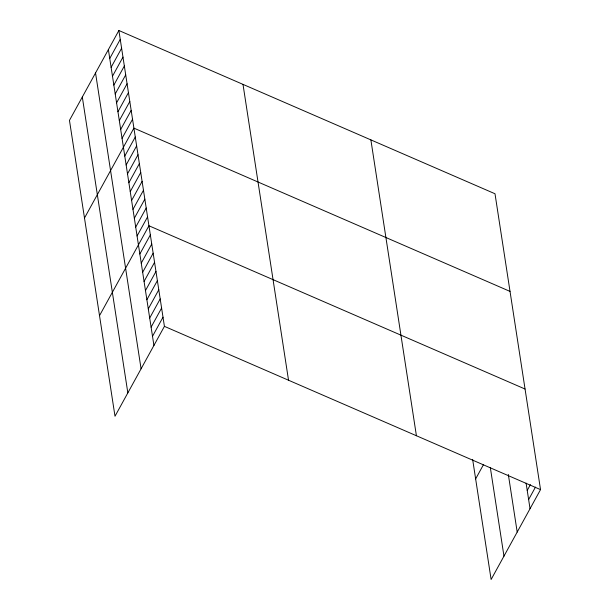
<?xml version="1.0" encoding="UTF-8"?>
<svg xmlns="http://www.w3.org/2000/svg" width="610" height="610" viewBox="0 0 610 610"><rect width="100%" height="100%" fill="white"/><g stroke="black" fill="none" stroke-linecap="round" stroke-linejoin="round"><path stroke-width="0.91" d="M118.881 30.5L69.464 120.383L115 416.241L164.418 326.358L118.881 30.5L495 193.759L540.536 489.616L491.119 579.5L472.636 459.383M109.747 58.468L120.246 39.375M111.111 67.344L121.611 48.251M112.484 76.219L122.976 57.127M113.849 85.095L124.341 66.002M115.214 93.97L125.706 74.877M116.579 102.846L127.078 83.753M117.944 111.722L128.443 92.629M119.308 120.597L129.808 101.504M120.681 129.472L131.173 110.379M122.046 138.348L132.538 119.255M84.493 218.014L133.903 128.13L510.021 291.397M124.775 156.099L135.275 137.006M126.14 164.975L136.64 145.881M127.505 173.85L138.005 154.757M128.87 182.725L139.37 163.632M130.243 191.601L140.735 172.516M131.607 200.484L142.1 181.391M132.972 209.36L143.464 190.267M134.337 218.235L144.837 199.142M135.702 227.111L146.202 208.018M137.067 235.986L147.567 216.893M99.522 315.644L148.931 225.769L525.05 389.027M139.843 254.004L150.342 234.911M141.253 263.146L151.745 244.053M142.656 272.296L153.156 253.203M144.067 281.439L154.559 262.346M145.47 290.581L155.969 271.488M146.88 299.731L157.38 280.638M148.291 308.873L158.783 289.781M149.694 318.016L160.194 298.923M151.105 327.158L161.597 308.065M152.508 336.308L163.007 317.215M475.64 478.911L483.433 464.728M527.223 490.425L530.418 484.614M528.626 499.567L535.473 487.115M164.418 326.358L540.536 489.616M526.095 483.105L530.037 508.709M508.328 474.458L517.196 532.072M490.31 467.435L503.967 556.137M370.88 139.888L416.416 435.746M243.001 84.378L288.53 380.236M108.382 49.593L153.918 345.451M95.541 72.956L141.078 368.814M82.312 97.02L127.841 392.878"/></g></svg>
